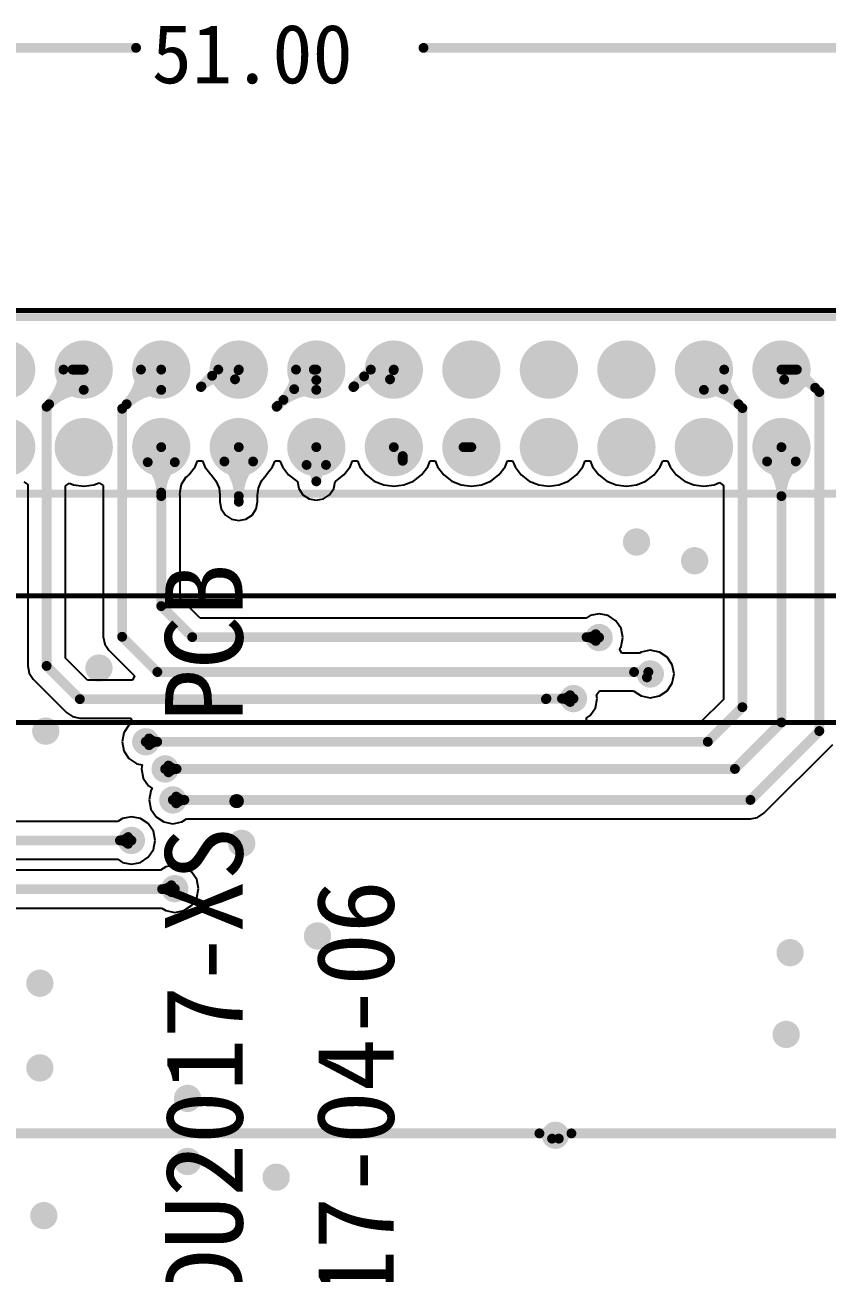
# Model space of a CAD drawing. Header units: inches. Extents: x 32166 to 66782, y 2386 to 7162.
# Drawn here: x 32857 to 33063.9, y 3490 to 3811.9 of the extents above; entities that cross this region are included whole.
import ezdxf

# ---------------------------------------------------------------- set-up
doc = ezdxf.new("R2010")
doc.units = ezdxf.units.IN
doc.header["$LTSCALE"] = 0.64311
doc.header["$MEASUREMENT"] = 0
doc.layers.get('0').update_dxf_attribs({"linetype": 'CONTINUOUS'})
for name, color, linetype in [('BOTTOMLAYER', 5, 'CONTINUOUS'), ('BOTTOMOVERLAY', 54, 'CONTINUOUS'), ('BOTTOMSOLDER', 6, 'CONTINUOUS'), ('KEEPOUTLAYER', 6, 'CONTINUOUS'), ('MIDLAYER1', 16, 'CONTINUOUS'), ('MIDLAYER2', 76, 'CONTINUOUS'), ('MULTILAYER', 9, 'CONTINUOUS'), ('TOPLAYER', 1, 'CONTINUOUS'), ('TOPOVERLAY', 2, 'CONTINUOUS'), ('TOPSOLDER', 216, 'CONTINUOUS')]:
    doc.layers.add(name, color=color, linetype=linetype)
doc.styles.get("Standard").update_dxf_attribs({"font": 'txt', "width": 0.8})

# ---------------------------------------------------------------- blocks, each defined once
blk = doc.blocks.new('H______19_2_2_0_3')
at = {"layer": 'BOTTOMLAYER', "const_width": 0.65}
for points in [[(-6.325, 1, 1), (-5.675, 1, 1)], [(-4.325, 1, 1), (-3.675, 1, 1)], [(-2.325, 1, 1), (-1.675, 1, 1)], [(-0.325, 1, 1), (0.325, 1, 1)], [(1.675, 1, 1), (2.325, 1, 1)], [(3.675, 1, 1), (4.325, 1, 1)], [(5.675, 1, 1), (6.325, 1, 1)], [(7.675, 1, 1), (8.325, 1, 1)], [(9.675, 1, 1), (10.325, 1, 1)], [(11.675, 1, 1), (12.325, 1, 1)], [(13.675, 1, 1), (14.325, 1, 1)], [(-6.325, -1, 1), (-5.675, -1, 1)], [(-4.325, -1, 1), (-3.675, -1, 1)], [(-2.325, -1, 1), (-1.675, -1, 1)], [(-0.325, -1, 1), (0.325, -1, 1)], [(1.675, -1, 1), (2.325, -1, 1)], [(3.675, -1, 1), (4.325, -1, 1)], [(5.675, -1, 1), (6.325, -1, 1)], [(7.675, -1, 1), (8.325, -1, 1)], [(9.675, -1, 1), (10.325, -1, 1)], [(11.675, -1, 1), (12.325, -1, 1)], [(13.675, -1, 1), (14.325, -1, 1)]]:
    blk.add_lwpolyline(points, format="xyb", close=True, dxfattribs=at)
at = {"layer": 'BOTTOMOVERLAY', "const_width": 0.2}
for points in [[(-19.2, 2.35), (19.325, 2.35)], [(-19.2, -2.2), (19.325, -2.2)]]:
    blk.add_lwpolyline(points, dxfattribs=at)
at = {"layer": 'BOTTOMSOLDER', "const_width": 0.752}
for points in [[(-6.376, 1, 1), (-5.624, 1, 1)], [(-4.376, 1, 1), (-3.624, 1, 1)], [(-2.376, 1, 1), (-1.624, 1, 1)], [(-0.376, 1, 1), (0.376, 1, 1)], [(1.624, 1, 1), (2.376, 1, 1)], [(3.624, 1, 1), (4.376, 1, 1)], [(5.624, 1, 1), (6.376, 1, 1)], [(7.624, 1, 1), (8.376, 1, 1)], [(9.624, 1, 1), (10.376, 1, 1)], [(11.624, 1, 1), (12.376, 1, 1)], [(13.624, 1, 1), (14.376, 1, 1)], [(-6.376, -1, 1), (-5.624, -1, 1)], [(-4.376, -1, 1), (-3.624, -1, 1)], [(-2.376, -1, 1), (-1.624, -1, 1)], [(-0.376, -1, 1), (0.376, -1, 1)], [(1.624, -1, 1), (2.376, -1, 1)], [(3.624, -1, 1), (4.376, -1, 1)], [(5.624, -1, 1), (6.376, -1, 1)], [(7.624, -1, 1), (8.376, -1, 1)], [(9.624, -1, 1), (10.376, -1, 1)], [(11.624, -1, 1), (12.376, -1, 1)], [(13.624, -1, 1), (14.376, -1, 1)]]:
    blk.add_lwpolyline(points, format="xyb", close=True, dxfattribs=at)
at = {"layer": 'MIDLAYER1', "const_width": 0.65}
for points in [[(-6.325, 1, 1), (-5.675, 1, 1)], [(-4.325, 1, 1), (-3.675, 1, 1)], [(-2.325, 1, 1), (-1.675, 1, 1)], [(-0.325, 1, 1), (0.325, 1, 1)], [(1.675, 1, 1), (2.325, 1, 1)], [(3.675, 1, 1), (4.325, 1, 1)], [(5.675, 1, 1), (6.325, 1, 1)], [(7.675, 1, 1), (8.325, 1, 1)], [(9.675, 1, 1), (10.325, 1, 1)], [(11.675, 1, 1), (12.325, 1, 1)], [(13.675, 1, 1), (14.325, 1, 1)], [(-6.325, -1, 1), (-5.675, -1, 1)], [(-4.325, -1, 1), (-3.675, -1, 1)], [(-2.325, -1, 1), (-1.675, -1, 1)], [(-0.325, -1, 1), (0.325, -1, 1)], [(1.675, -1, 1), (2.325, -1, 1)], [(3.675, -1, 1), (4.325, -1, 1)], [(5.675, -1, 1), (6.325, -1, 1)], [(7.675, -1, 1), (8.325, -1, 1)], [(9.675, -1, 1), (10.325, -1, 1)], [(11.675, -1, 1), (12.325, -1, 1)], [(13.675, -1, 1), (14.325, -1, 1)]]:
    blk.add_lwpolyline(points, format="xyb", close=True, dxfattribs=at)
at = {"layer": 'MIDLAYER2', "const_width": 0.65}
for points in [[(-6.325, 1, 1), (-5.675, 1, 1)], [(-4.325, 1, 1), (-3.675, 1, 1)], [(-2.325, 1, 1), (-1.675, 1, 1)], [(-0.325, 1, 1), (0.325, 1, 1)], [(1.675, 1, 1), (2.325, 1, 1)], [(3.675, 1, 1), (4.325, 1, 1)], [(5.675, 1, 1), (6.325, 1, 1)], [(7.675, 1, 1), (8.325, 1, 1)], [(9.675, 1, 1), (10.325, 1, 1)], [(11.675, 1, 1), (12.325, 1, 1)], [(13.675, 1, 1), (14.325, 1, 1)], [(-6.325, -1, 1), (-5.675, -1, 1)], [(-4.325, -1, 1), (-3.675, -1, 1)], [(-2.325, -1, 1), (-1.675, -1, 1)], [(-0.325, -1, 1), (0.325, -1, 1)], [(1.675, -1, 1), (2.325, -1, 1)], [(3.675, -1, 1), (4.325, -1, 1)], [(5.675, -1, 1), (6.325, -1, 1)], [(7.675, -1, 1), (8.325, -1, 1)], [(9.675, -1, 1), (10.325, -1, 1)], [(11.675, -1, 1), (12.325, -1, 1)], [(13.675, -1, 1), (14.325, -1, 1)]]:
    blk.add_lwpolyline(points, format="xyb", close=True, dxfattribs=at)
at = {"layer": 'MULTILAYER', "const_width": 0.65}
for points in [[(-6.325, 1, 1), (-5.675, 1, 1)], [(-4.325, 1, 1), (-3.675, 1, 1)], [(-2.325, 1, 1), (-1.675, 1, 1)], [(-0.325, 1, 1), (0.325, 1, 1)], [(1.675, 1, 1), (2.325, 1, 1)], [(3.675, 1, 1), (4.325, 1, 1)], [(5.675, 1, 1), (6.325, 1, 1)], [(7.675, 1, 1), (8.325, 1, 1)], [(9.675, 1, 1), (10.325, 1, 1)], [(11.675, 1, 1), (12.325, 1, 1)], [(13.675, 1, 1), (14.325, 1, 1)], [(-6.325, -1, 1), (-5.675, -1, 1)], [(-4.325, -1, 1), (-3.675, -1, 1)], [(-2.325, -1, 1), (-1.675, -1, 1)], [(-0.325, -1, 1), (0.325, -1, 1)], [(1.675, -1, 1), (2.325, -1, 1)], [(3.675, -1, 1), (4.325, -1, 1)], [(5.675, -1, 1), (6.325, -1, 1)], [(7.675, -1, 1), (8.325, -1, 1)], [(9.675, -1, 1), (10.325, -1, 1)], [(11.675, -1, 1), (12.325, -1, 1)], [(13.675, -1, 1), (14.325, -1, 1)]]:
    blk.add_lwpolyline(points, format="xyb", close=True, dxfattribs=at)
at = {"layer": 'TOPLAYER', "const_width": 0.65}
for points in [[(-6.325, 1, 1), (-5.675, 1, 1)], [(-4.325, 1, 1), (-3.675, 1, 1)], [(-2.325, 1, 1), (-1.675, 1, 1)], [(-0.325, 1, 1), (0.325, 1, 1)], [(1.675, 1, 1), (2.325, 1, 1)], [(3.675, 1, 1), (4.325, 1, 1)], [(5.675, 1, 1), (6.325, 1, 1)], [(7.675, 1, 1), (8.325, 1, 1)], [(9.675, 1, 1), (10.325, 1, 1)], [(11.675, 1, 1), (12.325, 1, 1)], [(13.675, 1, 1), (14.325, 1, 1)], [(-6.325, -1, 1), (-5.675, -1, 1)], [(-4.325, -1, 1), (-3.675, -1, 1)], [(-2.325, -1, 1), (-1.675, -1, 1)], [(-0.325, -1, 1), (0.325, -1, 1)], [(1.675, -1, 1), (2.325, -1, 1)], [(3.675, -1, 1), (4.325, -1, 1)], [(5.675, -1, 1), (6.325, -1, 1)], [(7.675, -1, 1), (8.325, -1, 1)], [(9.675, -1, 1), (10.325, -1, 1)], [(11.675, -1, 1), (12.325, -1, 1)], [(13.675, -1, 1), (14.325, -1, 1)]]:
    blk.add_lwpolyline(points, format="xyb", close=True, dxfattribs=at)
at = {"layer": 'TOPSOLDER', "const_width": 0.752}
for points in [[(-6.376, 1, 1), (-5.624, 1, 1)], [(-4.376, 1, 1), (-3.624, 1, 1)], [(-2.376, 1, 1), (-1.624, 1, 1)], [(-0.376, 1, 1), (0.376, 1, 1)], [(1.624, 1, 1), (2.376, 1, 1)], [(3.624, 1, 1), (4.376, 1, 1)], [(5.624, 1, 1), (6.376, 1, 1)], [(7.624, 1, 1), (8.376, 1, 1)], [(9.624, 1, 1), (10.376, 1, 1)], [(11.624, 1, 1), (12.376, 1, 1)], [(13.624, 1, 1), (14.376, 1, 1)], [(-6.376, -1, 1), (-5.624, -1, 1)], [(-4.376, -1, 1), (-3.624, -1, 1)], [(-2.376, -1, 1), (-1.624, -1, 1)], [(-0.376, -1, 1), (0.376, -1, 1)], [(1.624, -1, 1), (2.376, -1, 1)], [(3.624, -1, 1), (4.376, -1, 1)], [(5.624, -1, 1), (6.376, -1, 1)], [(7.624, -1, 1), (8.376, -1, 1)], [(9.624, -1, 1), (10.376, -1, 1)], [(11.624, -1, 1), (12.376, -1, 1)], [(13.624, -1, 1), (14.376, -1, 1)]]:
    blk.add_lwpolyline(points, format="xyb", close=True, dxfattribs=at)

msp = doc.modelspace()

# ---------------------------------------------------------------- linework, layer by layer
at = {"layer": 'KEEPOUTLAYER', "const_width": 1.28}
msp.add_lwpolyline([(32671.81, 3738.23), (33181.81, 3738.23)], dxfattribs=at)
at = {"layer": 'MIDLAYER1', "const_width": 2.5}
for points in [[(33013.53, 3678.51, 1), (33016.03, 3678.51, 1)], [(33028.52, 3673.68, 1), (33031.02, 3673.68, 1)], [(33003.88, 3653.87, 1), (33006.38, 3653.87, 1)], [(32874.85, 3645.99, 1), (32877.35, 3645.99, 1)], [(33017.09, 3644.47, 1), (33019.59, 3644.47, 1)], [(32997.28, 3638.12, 1), (32999.78, 3638.12, 1)], [(32861.13, 3629.74, 1), (32863.63, 3629.74, 1)], [(32886.92, 3626.98, 1), (32889.42, 3626.98, 1)], [(32891.92, 3619.98, 1), (32894.42, 3619.98, 1)], [(32893.92, 3611.98, 1), (32896.42, 3611.98, 1)], [(32883.23, 3601.54, 1), (32885.73, 3601.54, 1)], [(32911.68, 3600.78, 1), (32914.18, 3600.78, 1)], [(32894.41, 3589.1, 1), (32896.91, 3589.1, 1)], [(32931.24, 3576.91, 1), (32933.74, 3576.91, 1)], [(33053.16, 3572.59, 1), (33055.66, 3572.59, 1)], [(32859.61, 3564.71, 1), (32862.11, 3564.71, 1)], [(33052.14, 3551.51, 1), (33054.64, 3551.51, 1)], [(32859.61, 3542.87, 1), (32862.11, 3542.87, 1)], [(32897.71, 3535, 1), (32900.21, 3535, 1)], [(32992.6, 3525.5, 1), (32995.1, 3525.5, 1)], [(32897.71, 3518.74, 1), (32900.21, 3518.74, 1)], [(32920.57, 3514.68, 1), (32923.07, 3514.68, 1)], [(32860.62, 3504.77, 1), (32863.12, 3504.77, 1)]]:
    msp.add_lwpolyline(points, format="xyb", close=True, dxfattribs=at)
at = {"layer": 'MIDLAYER2', "const_width": 2.5}
for points in [[(33013.53, 3678.51, 1), (33016.03, 3678.51, 1)], [(33028.52, 3673.68, 1), (33031.02, 3673.68, 1)], [(33003.88, 3653.87, 1), (33006.38, 3653.87, 1)], [(32874.85, 3645.99, 1), (32877.35, 3645.99, 1)], [(33017.09, 3644.47, 1), (33019.59, 3644.47, 1)], [(32997.28, 3638.12, 1), (32999.78, 3638.12, 1)], [(32861.13, 3629.74, 1), (32863.63, 3629.74, 1)], [(32886.92, 3626.98, 1), (32889.42, 3626.98, 1)], [(32891.92, 3619.98, 1), (32894.42, 3619.98, 1)], [(32893.92, 3611.98, 1), (32896.42, 3611.98, 1)], [(32883.23, 3601.54, 1), (32885.73, 3601.54, 1)], [(32911.68, 3600.78, 1), (32914.18, 3600.78, 1)], [(32894.41, 3589.1, 1), (32896.91, 3589.1, 1)], [(32931.24, 3576.91, 1), (32933.74, 3576.91, 1)], [(33053.16, 3572.59, 1), (33055.66, 3572.59, 1)], [(32859.61, 3564.71, 1), (32862.11, 3564.71, 1)], [(33052.14, 3551.51, 1), (33054.64, 3551.51, 1)], [(32859.61, 3542.87, 1), (32862.11, 3542.87, 1)], [(32897.71, 3535, 1), (32900.21, 3535, 1)], [(32992.6, 3525.5, 1), (32995.1, 3525.5, 1)], [(32897.71, 3518.74, 1), (32900.21, 3518.74, 1)], [(32920.57, 3514.68, 1), (32923.07, 3514.68, 1)], [(32860.62, 3504.77, 1), (32863.12, 3504.77, 1)]]:
    msp.add_lwpolyline(points, format="xyb", close=True, dxfattribs=at)
at = {"layer": 'MULTILAYER', "const_width": 2.5}
for points in [[(33013.53, 3678.51, 1), (33016.03, 3678.51, 1)], [(33028.52, 3673.68, 1), (33031.02, 3673.68, 1)], [(33003.88, 3653.87, 1), (33006.38, 3653.87, 1)], [(32874.85, 3645.99, 1), (32877.35, 3645.99, 1)], [(33017.09, 3644.47, 1), (33019.59, 3644.47, 1)], [(32997.28, 3638.12, 1), (32999.78, 3638.12, 1)], [(32861.13, 3629.74, 1), (32863.63, 3629.74, 1)], [(32886.92, 3626.98, 1), (32889.42, 3626.98, 1)], [(32891.92, 3619.98, 1), (32894.42, 3619.98, 1)], [(32893.92, 3611.98, 1), (32896.42, 3611.98, 1)], [(32883.23, 3601.54, 1), (32885.73, 3601.54, 1)], [(32911.68, 3600.78, 1), (32914.18, 3600.78, 1)], [(32894.41, 3589.1, 1), (32896.91, 3589.1, 1)], [(32931.24, 3576.91, 1), (32933.74, 3576.91, 1)], [(33053.16, 3572.59, 1), (33055.66, 3572.59, 1)], [(32859.61, 3564.71, 1), (32862.11, 3564.71, 1)], [(33052.14, 3551.51, 1), (33054.64, 3551.51, 1)], [(32859.61, 3542.87, 1), (32862.11, 3542.87, 1)], [(32897.71, 3535, 1), (32900.21, 3535, 1)], [(32992.6, 3525.5, 1), (32995.1, 3525.5, 1)], [(32897.71, 3518.74, 1), (32900.21, 3518.74, 1)], [(32920.57, 3514.68, 1), (32923.07, 3514.68, 1)], [(32860.62, 3504.77, 1), (32863.12, 3504.77, 1)]]:
    msp.add_lwpolyline(points, format="xyb", close=True, dxfattribs=at)
at = {"layer": 'TOPLAYER'}
for p, q in [((32900.9, 3697.93), (32901.53, 3699.46)), ((32901.53, 3699.46), (32902.8, 3699.46)), ((32902.8, 3699.46), (32903.43, 3697.93)), ((32920.9, 3697.93), (32921.53, 3699.46)), ((32921.53, 3699.46), (32922.8, 3699.46)), ((32922.8, 3699.46), (32923.43, 3697.93)), ((32940.9, 3697.93), (32941.53, 3699.46)), ((32941.53, 3699.46), (32942.8, 3699.46)), ((32942.8, 3699.46), (32943.43, 3697.93)), ((32960.9, 3697.93), (32961.53, 3699.46)), ((32961.53, 3699.46), (32962.8, 3699.46)), ((32962.8, 3699.46), (32963.43, 3697.93)), ((32980.9, 3697.93), (32981.53, 3699.46)), ((32981.53, 3699.46), (32982.8, 3699.46)), ((32982.8, 3699.46), (32983.43, 3697.93)), ((33000.9, 3697.93), (33001.53, 3699.46)), ((33001.53, 3699.46), (33002.8, 3699.46)), ((33002.8, 3699.46), (33003.43, 3697.93)), ((33020.9, 3697.93), (33021.53, 3699.46)), ((33021.53, 3699.46), (33022.8, 3699.46)), ((33022.8, 3699.46), (33023.43, 3697.93)), ((32898.9, 3695.51), (32899.1, 3695.65)), ((32899.1, 3695.65), (32899.16, 3695.74)), ((32899.16, 3695.74), (32899.3, 3695.85)), ((32899.3, 3695.85), (32900.9, 3697.93)), ((32903.43, 3697.93), (32904.97, 3695.93)), ((32904.97, 3695.93), (32905.03, 3695.85)), ((32905.03, 3695.85), (32905.03, 3695.85)), ((32905.03, 3695.85), (32905.03, 3695.84)), ((32905.03, 3695.84), (32905.04, 3695.85)), ((32905.04, 3695.85), (32905.11, 3695.78)), ((32905.11, 3695.78), (32906.29, 3694.25)), ((32918.04, 3694.25), (32919.22, 3695.78)), ((32919.22, 3695.78), (32919.3, 3695.85)), ((32919.3, 3695.84), (32919.32, 3695.87)), ((32919.3, 3695.85), (32919.3, 3695.85)), ((32919.3, 3695.85), (32919.3, 3695.84)), ((32919.32, 3695.87), (32919.36, 3695.93)), ((32919.32, 3695.87), (32919.32, 3695.87)), ((32919.36, 3695.93), (32920.9, 3697.93)), ((32923.43, 3697.93), (32925.04, 3695.85)), ((32925.04, 3695.85), (32927.12, 3694.24)), ((32937.21, 3694.24), (32939.3, 3695.85)), ((32939.3, 3695.85), (32940.9, 3697.93)), ((32943.43, 3697.93), (32945.04, 3695.85)), ((32945.04, 3695.85), (32947.12, 3694.24)), ((32957.21, 3694.24), (32959.3, 3695.85)), ((32959.3, 3695.85), (32960.9, 3697.93)), ((32963.43, 3697.93), (32965.04, 3695.85)), ((32965.04, 3695.85), (32967.12, 3694.24)), ((32977.21, 3694.24), (32979.3, 3695.85)), ((32979.3, 3695.85), (32980.9, 3697.93)), ((32983.43, 3697.93), (32985.04, 3695.85)), ((32985.04, 3695.85), (32987.12, 3694.24)), ((32997.21, 3694.24), (32999.3, 3695.85)), ((32999.3, 3695.85), (33000.9, 3697.93)), ((33003.43, 3697.93), (33005.04, 3695.85)), ((33005.04, 3695.85), (33007.12, 3694.24)), ((33017.21, 3694.24), (33019.3, 3695.85)), ((33019.3, 3695.85), (33020.9, 3697.93)), ((33023.43, 3697.93), (33025.04, 3695.85)), ((33025.04, 3695.85), (33027.12, 3694.24)), ((32856.68, 3694.02), (32857.73, 3693.32)), ((32857.73, 3693.32), (32857.73, 3646.55)), ((32867.46, 3692.96), (32868.52, 3693.67)), ((32867.46, 3648.56), (32867.46, 3692.96)), ((32868.52, 3693.67), (32869.56, 3693.24)), ((32869.56, 3693.24), (32872.17, 3692.89)), ((32872.17, 3692.89), (32874.78, 3693.24)), ((32874.78, 3693.24), (32876.16, 3693.81)), ((32876.16, 3693.81), (32877.22, 3693.1)), ((32877.22, 3693.1), (32877.22, 3654.07)), ((32897.03, 3691.63), (32897.39, 3693.45)), ((32897.39, 3693.45), (32898.64, 3695.32)), ((32898.64, 3695.32), (32898.9, 3695.49)), ((32898.9, 3695.49), (32898.9, 3695.51)), ((32898.9, 3695.49), (32898.9, 3695.49)), ((32906.29, 3694.25), (32907.07, 3692.37)), ((32907.07, 3692.37), (32907.3, 3690.6)), ((32917.03, 3690.6), (32917.26, 3692.37)), ((32917.26, 3692.37), (32918.04, 3694.25)), ((32927.12, 3694.24), (32927.26, 3694.18)), ((32927.26, 3694.18), (32927.26, 3694.16)), ((32927.26, 3694.16), (32927.26, 3694.16)), ((32927.26, 3694.16), (32927.29, 3694.1)), ((32927.29, 3694.1), (32927.29, 3694.1)), ((32927.29, 3694.1), (32927.31, 3694.09)), ((32927.31, 3694.09), (32927.31, 3694.09)), ((32927.31, 3694.09), (32927.31, 3694.09)), ((32927.31, 3694.09), (32927.31, 3694.09)), ((32927.31, 3694.09), (32927.31, 3694.09)), ((32927.31, 3694.09), (32927.31, 3694.09)), ((32927.31, 3694.09), (32927.32, 3694.09)), ((32927.32, 3694.09), (32927.67, 3692.3)), ((32936.66, 3692.3), (32937.02, 3694.09)), ((32937.02, 3694.09), (32937.04, 3694.1)), ((32937.02, 3694.09), (32937.02, 3694.09)), ((32937.02, 3694.09), (32937.02, 3694.09)), ((32937.02, 3694.09), (32937.02, 3694.09)), ((32937.02, 3694.09), (32937.02, 3694.09)), ((32937.02, 3694.09), (32937.02, 3694.09)), ((32937.02, 3694.09), (32937.02, 3694.09)), ((32937.02, 3694.09), (32937.02, 3694.09)), ((32937.02, 3694.09), (32937.02, 3694.09)), ((32937.02, 3694.09), (32937.02, 3694.09)), ((32937.02, 3694.09), (32937.02, 3694.09)), ((32937.04, 3694.1), (32937.04, 3694.1)), ((32937.04, 3694.1), (32937.04, 3694.1)), ((32937.04, 3694.1), (32937.21, 3694.24)), ((32937.21, 3694.24), (32937.21, 3694.24)), ((32937.21, 3694.24), (32937.21, 3694.24)), ((32937.21, 3694.24), (32937.21, 3694.24)), ((32937.21, 3694.24), (32937.21, 3694.24)), ((32937.21, 3694.24), (32937.21, 3694.24)), ((32937.21, 3694.24), (32937.21, 3694.24)), ((32937.21, 3694.24), (32937.21, 3694.24)), ((32937.21, 3694.24), (32937.21, 3694.24)), ((32937.21, 3694.24), (32937.21, 3694.24)), ((32937.21, 3694.24), (32937.21, 3694.24)), ((32947.12, 3694.24), (32949.56, 3693.24)), ((32949.56, 3693.24), (32952.17, 3692.89)), ((32952.17, 3692.89), (32954.78, 3693.24)), ((32954.78, 3693.24), (32957.21, 3694.24)), ((32967.12, 3694.24), (32969.56, 3693.24)), ((32969.56, 3693.24), (32972.17, 3692.89)), ((32972.17, 3692.89), (32974.78, 3693.24)), ((32974.78, 3693.24), (32977.21, 3694.24)), ((32987.12, 3694.24), (32989.56, 3693.24)), ((32989.56, 3693.24), (32992.17, 3692.89)), ((32992.17, 3692.89), (32994.78, 3693.24)), ((32994.78, 3693.24), (32997.21, 3694.24)), ((33007.12, 3694.24), (33009.56, 3693.24)), ((33009.56, 3693.24), (33012.17, 3692.89)), ((33012.17, 3692.89), (33014.78, 3693.24)), ((33014.78, 3693.24), (33017.21, 3694.24)), ((33027.12, 3694.24), (33029.56, 3693.24)), ((33029.56, 3693.24), (33032.17, 3692.89)), ((33032.17, 3692.89), (33034.78, 3693.24)), ((33034.78, 3693.24), (33036.18, 3693.82)), ((33036.18, 3693.82), (33037.24, 3693.11)), ((33037.24, 3693.11), (33037.24, 3637.92)), ((32896.94, 3690.8), (32897.03, 3691.25)), ((32897.03, 3690.35), (32896.94, 3690.8)), ((32897.03, 3691.25), (32897.03, 3691.63)), ((32897.03, 3663.99), (32897.03, 3690.35)), ((32907.3, 3690.6), (32907.3, 3688.89)), ((32917.03, 3688.89), (32917.03, 3690.6)), ((32927.67, 3692.3), (32928.73, 3690.72)), ((32928.73, 3690.72), (32930.31, 3689.67)), ((32930.31, 3689.67), (32932.17, 3689.3)), ((32932.17, 3689.3), (32934.03, 3689.67)), ((32934.03, 3689.67), (32935.61, 3690.72)), ((32935.61, 3690.72), (32936.66, 3692.3)), ((32907.3, 3688.89), (32907.67, 3687.03)), ((32907.67, 3687.03), (32908.73, 3685.45)), ((32915.61, 3685.45), (32916.66, 3687.03)), ((32916.66, 3687.03), (32917.03, 3688.89)), ((32908.73, 3685.45), (32910.31, 3684.4)), ((32910.31, 3684.4), (32912.17, 3684.03)), ((32912.17, 3684.03), (32914.03, 3684.4)), ((32914.03, 3684.4), (32915.61, 3685.45)), ((32902.18, 3658.84), (32897.03, 3663.99)), ((33001.77, 3658.84), (32902.18, 3658.84)), ((33002.79, 3659.52), (33001.77, 3658.84)), ((33005.13, 3659.99), (33002.79, 3659.52)), ((33007.47, 3659.52), (33005.13, 3659.99)), ((33009.45, 3658.19), (33007.47, 3659.52)), ((33010.78, 3656.21), (33009.45, 3658.19)), ((32877.22, 3654.07), (32877.22, 3654.07)), ((32877.22, 3654.07), (32877.59, 3652.2)), ((33011.25, 3653.87), (33010.78, 3656.21)), ((33010.78, 3651.53), (33011.25, 3653.87)), ((32877.59, 3652.2), (32878.64, 3650.63)), ((32878.64, 3650.63), (32885.25, 3644.01)), ((33010.4, 3650.96), (33010.78, 3651.53)), ((33011, 3649.84), (33010.4, 3650.96)), ((33018.34, 3650.59), (33016, 3650.12)), ((33020.68, 3650.12), (33018.34, 3650.59)), ((32873.18, 3642.84), (32867.46, 3648.56)), ((33015.58, 3649.84), (33011, 3649.84)), ((33016, 3650.12), (33015.58, 3649.84)), ((33022.66, 3648.8), (33020.68, 3650.12)), ((33023.99, 3646.81), (33022.66, 3648.8)), ((32857.73, 3646.55), (32857.73, 3646.55)), ((32857.73, 3646.55), (32858.1, 3644.69)), ((32858.1, 3644.69), (32859.16, 3643.11)), ((33024.45, 3644.47), (33023.99, 3646.81)), ((33023.99, 3642.13), (33024.45, 3644.47)), ((32859.16, 3643.11), (32867.73, 3634.54)), ((32884.77, 3642.84), (32873.18, 3642.84)), ((32885.25, 3644.01), (32884.77, 3642.84)), ((33022.66, 3640.14), (33023.99, 3642.13)), ((33004.18, 3635.78), (33004.64, 3638.12)), ((33004.44, 3639.13), (33005.25, 3640.11)), ((33004.64, 3638.12), (33004.44, 3639.13)), ((33005.25, 3640.11), (33014.02, 3640.11)), ((33014.02, 3640.11), (33014.11, 3640.08)), ((33014.11, 3640.08), (33016, 3638.82)), ((33016, 3638.82), (33018.34, 3638.35)), ((33018.34, 3638.35), (33020.68, 3638.82)), ((33020.68, 3638.82), (33022.66, 3640.14)), ((33037.24, 3637.92), (33031.15, 3631.84)), ((32867.73, 3634.54), (32867.73, 3634.54)), ((32867.73, 3634.54), (32869.31, 3633.48)), ((33002.85, 3633.79), (33004.18, 3635.78)), ((32869.31, 3633.48), (32869.31, 3633.48)), ((32869.31, 3633.48), (32869.31, 3633.48)), ((32869.31, 3633.48), (32869.31, 3633.48)), ((32869.31, 3633.48), (32869.31, 3633.48)), ((32869.31, 3633.48), (32869.31, 3633.48)), ((32869.31, 3633.48), (32871.17, 3633.11)), ((32871.17, 3633.11), (32884.36, 3633.11)), ((32883.84, 3631.3), (32882.52, 3629.32)), ((32884.73, 3631.9), (32883.84, 3631.3)), ((32884.36, 3633.11), (32884.73, 3631.9)), ((33001.75, 3633.06), (33002.85, 3633.79)), ((33002.12, 3631.84), (33001.75, 3633.06)), ((33031.15, 3631.84), (33002.12, 3631.84)), ((32882.52, 3629.32), (32882.05, 3626.98)), ((32882.05, 3626.98), (32882.52, 3624.64)), ((33047.61, 3608.54), (33065.38, 3626.31)), ((32882.52, 3624.64), (32883.84, 3622.65)), ((32883.84, 3622.65), (32885.83, 3621.33)), ((32885.83, 3621.33), (32887.26, 3621.04)), ((32887.26, 3621.04), (32887.05, 3619.98)), ((32887.05, 3619.98), (32887.52, 3617.64)), ((32887.52, 3617.64), (32888.84, 3615.65)), ((32888.84, 3615.65), (32889.92, 3614.93)), ((32889.52, 3614.32), (32889.05, 3611.98)), ((32889.05, 3611.98), (32889.52, 3609.64)), ((32889.92, 3614.93), (32889.52, 3614.32)), ((32889.52, 3609.64), (32890.84, 3607.65)), ((32880.96, 3606.41), (32842.62, 3606.41)), ((32882.14, 3607.2), (32880.96, 3606.41)), ((32884.48, 3607.66), (32882.14, 3607.2)), ((32886.82, 3607.2), (32884.48, 3607.66)), ((32888.8, 3605.87), (32886.82, 3607.2)), ((32890.13, 3603.89), (32888.8, 3605.87)), ((32890.84, 3607.65), (32892.83, 3606.33)), ((32892.83, 3606.33), (32895.17, 3605.86)), ((32895.17, 3605.86), (32897.51, 3606.33)), ((32897.51, 3606.33), (32898.69, 3607.11)), ((32898.69, 3607.11), (33044.17, 3607.11)), ((33044.17, 3607.11), (33046.03, 3607.48)), ((33044.17, 3607.11), (33044.17, 3607.11)), ((33046.03, 3607.48), (33047.61, 3608.54)), ((32890.6, 3601.54), (32890.13, 3603.89)), ((32888.8, 3597.22), (32890.13, 3599.2)), ((32890.13, 3599.2), (32890.6, 3601.54)), ((32840.6, 3596.68), (32880.96, 3596.68)), ((32880.96, 3596.68), (32882.14, 3595.89)), ((32882.14, 3595.89), (32884.48, 3595.43)), ((32884.48, 3595.43), (32886.82, 3595.89)), ((32886.82, 3595.89), (32888.8, 3597.22)), ((32891.95, 3593.84), (32759.18, 3593.84)), ((32893.31, 3594.75), (32891.95, 3593.84)), ((32895.66, 3595.22), (32893.31, 3594.75)), ((32898, 3594.75), (32895.66, 3595.22)), ((32899.98, 3593.42), (32898, 3594.75)), ((32901.31, 3591.44), (32899.98, 3593.42)), ((32901.77, 3589.1), (32901.31, 3591.44)), ((32899.98, 3584.77), (32901.31, 3586.76)), ((32901.31, 3586.76), (32901.77, 3589.1)), ((32757.17, 3584.11), (32892.31, 3584.11)), ((32892.31, 3584.11), (32893.31, 3583.45)), ((32893.31, 3583.45), (32895.66, 3582.98)), ((32895.66, 3582.98), (32898, 3583.45)), ((32898, 3583.45), (32899.98, 3584.77))]:
    msp.add_line(p, q, dxfattribs=at)
at = {"layer": 'TOPLAYER', "const_width": 2.54}
for points in [[(32905.29, 3721.39, -0.296085), (32912.11, 3722.84)], [(32944.5, 3721.23, -0.296698), (32952.11, 3722.84)], [(32866.94, 3722.98, -0.198912), (32863.24, 3714.05)], [(32886.94, 3722.98, -0.198912), (32883.24, 3714.05)], [(32902.52, 3718.62, -0.296085), (32911.2, 3720.47)], [(32926.94, 3722.98, -0.198912), (32923.7, 3715.16)], [(32926.47, 3717.93, -0.198912), (32932.17, 3720.29)], [(32941.74, 3718.47, -0.296698), (32951.2, 3720.47)], [(33041.1, 3714.05, -0.198912), (33037.4, 3722.98)], [(33052.88, 3720.39, -0.270153), (33060.85, 3718.29)], [(32863.24, 3714.05, -0.198912), (32872.17, 3717.75)], [(32883.24, 3714.05, -0.198912), (32892.17, 3717.75)], [(32922.13, 3713.59, -0.198912), (32932.17, 3717.75)], [(33032.17, 3717.75, -0.198912), (33041.1, 3714.05)], [(32888.67, 3699.09, -0.212812), (32892.17, 3691.25)], [(32892.17, 3691.25, -0.212812), (32895.66, 3699.09)], [(32908.47, 3699.28, -0.198912), (32912.17, 3690.35)], [(32912.17, 3690.35, -0.198912), (32915.87, 3699.28)], [(32929.66, 3698.39, -0.27431), (32932.17, 3694.16)], [(32932.17, 3694.16, -0.27431), (32934.67, 3698.39)], [(33048.47, 3699.28, -0.198912), (33052.17, 3690.35)], [(33052.17, 3690.35, -0.198912), (33055.87, 3699.28)], [(33001.9, 3653.98, -0.198912), (33004.26, 3653)], [(33004.26, 3654.74, -0.198912), (33002.42, 3653.98)], [(33014.14, 3644.98, -0.198912), (33017.47, 3643.6)], [(32997.66, 3638.99, -0.198912), (32995.56, 3638.12)], [(32995.56, 3638.12, -0.198912), (32997.66, 3637.25)], [(32891.14, 3626.98, -0.198912), (32889.04, 3627.85)], [(32889.04, 3626.11, -0.198912), (32891.14, 3626.98)], [(32896.14, 3619.98, -0.198912), (32894.04, 3620.85)], [(32894.04, 3619.11, -0.198912), (32896.14, 3619.98)], [(32898.14, 3611.98, -0.198912), (32896.04, 3612.85)], [(32896.04, 3611.11, -0.198912), (32898.14, 3611.98)], [(32883.61, 3602.41, -0.198912), (32881.51, 3601.54)], [(32881.51, 3601.54, -0.198912), (32883.61, 3600.67)], [(32894.79, 3589.97, -0.198912), (32892.4, 3588.98)], [(32892.98, 3588.98, -0.198912), (32894.79, 3588.23)], [(32989.73, 3525.98, -0.198912), (32992.98, 3524.63)], [(32994.72, 3524.63, -0.198912), (32997.98, 3525.98)]]:
    msp.add_lwpolyline(points, format="xyb", dxfattribs=at)
for points in [[(32862.6, 3713.41), (32872.17, 3722.98)], [(32869.29, 3722.98), (32872.17, 3722.98)], [(32882.08, 3712.89), (32892.17, 3722.98)], [(32902.4, 3718.49), (32906.88, 3722.98)], [(32906.88, 3722.98), (32912.17, 3722.98)], [(32921.94, 3713.4), (32931.52, 3722.98)], [(32931.52, 3722.98), (32932.17, 3722.98)], [(32941.94, 3718.66), (32946.25, 3722.98)], [(32946.25, 3722.98), (32952.17, 3722.98)], [(33052.17, 3722.98), (33056.16, 3722.98)], [(33056.16, 3722.98), (33061.94, 3717.2)], [(33037.25, 3717.9), (33042.1, 3713.05)], [(33061.94, 3629.75), (33061.94, 3717.2)], [(32862.6, 3646.55), (32862.6, 3713.41)], [(32882.08, 3654.07), (32882.08, 3712.89)], [(33042.1, 3635.91), (33042.1, 3713.05)], [(32892.17, 3691.25), (32892.17, 3702.98)], [(32912.17, 3688.89), (32912.17, 3702.98)], [(32932.17, 3694.16), (32932.17, 3702.98)], [(32952.17, 3702.98), (32954.47, 3700.68)], [(32970.15, 3702.98), (32972.17, 3702.98)], [(33052.17, 3631.98), (33052.17, 3702.98)], [(32954.47, 3699.45), (32954.47, 3700.68)], [(32892.17, 3661.98), (32892.17, 3690.35)], [(32892.17, 3661.98), (32900.17, 3653.98)], [(32882.08, 3654.07), (32891.17, 3644.98)], [(32900.17, 3653.98), (33005.02, 3653.98)], [(33005.02, 3653.98), (33005.13, 3653.87)], [(32862.6, 3646.55), (32871.17, 3637.98)], [(32891.17, 3644.98), (33017.83, 3644.98)], [(32871.17, 3637.98), (32991.41, 3637.98)], [(32991.41, 3637.98), (32991.56, 3638.12)], [(32991.56, 3638.12), (32998.53, 3638.12)], [(33033.17, 3626.98), (33042.1, 3635.91)], [(33040.17, 3619.98), (33052.17, 3631.98)], [(32888.17, 3626.98), (33033.17, 3626.98)], [(33044.17, 3611.98), (33061.94, 3629.75)], [(32893.17, 3619.98), (33040.17, 3619.98)], [(32895.17, 3611.98), (33044.17, 3611.98)], [(32840.6, 3601.54), (32884.48, 3601.54)], [(32757.17, 3588.98), (32895.53, 3588.98)], [(32895.53, 3588.98), (32895.66, 3589.1)], [(32720.17, 3525.98), (33078.17, 3525.98)]]:
    msp.add_lwpolyline(points, dxfattribs=at)
at = {"layer": 'TOPLAYER'}
for points, const_width in [([(32866.3, 3722.98, 1), (32867.57, 3722.98, 1)], 1.27), ([(32868.65, 3722.98, 1), (32869.92, 3722.98, 1)], 1.27), ([(32871.53, 3722.98, 1), (32872.8, 3722.98, 1)], 1.27), ([(32871.53, 3722.98, 1), (32872.8, 3722.98, 1)], 1.27), ([(32886.3, 3722.98, 1), (32887.57, 3722.98, 1)], 1.27), ([(32891.53, 3722.98, 1), (32892.8, 3722.98, 1)], 1.27), ([(32904.65, 3721.39, 1), (32905.92, 3721.39, 1)], 1.27), ([(32906.25, 3722.98, 1), (32907.52, 3722.98, 1)], 1.27), ([(32906.25, 3722.98, 1), (32907.52, 3722.98, 1)], 1.27), ([(32910.57, 3720.47, 1), (32911.84, 3720.47, 1)], 1.27), ([(32911.48, 3722.84, 1), (32912.75, 3722.84, 1)], 1.27), ([(32911.53, 3722.98, 1), (32912.8, 3722.98, 1)], 1.27), ([(32926.3, 3722.98, 1), (32927.57, 3722.98, 1)], 1.27), ([(32930.88, 3722.98, 1), (32932.15, 3722.98, 1)], 1.27), ([(32930.88, 3722.98, 1), (32932.15, 3722.98, 1)], 1.27), ([(32931.53, 3722.98, 1), (32932.8, 3722.98, 1)], 1.27), ([(32931.53, 3720.29, 1), (32932.8, 3720.29, 1)], 1.27), ([(32943.87, 3721.23, 1), (32945.14, 3721.23, 1)], 1.27), ([(32945.62, 3722.98, 1), (32946.89, 3722.98, 1)], 1.27), ([(32945.62, 3722.98, 1), (32946.89, 3722.98, 1)], 1.27), ([(32950.56, 3720.47, 1), (32951.83, 3720.47, 1)], 1.27), ([(32951.48, 3722.84, 1), (32952.75, 3722.84, 1)], 1.27), ([(32951.53, 3722.98, 1), (32952.8, 3722.98, 1)], 1.27), ([(33036.76, 3722.98, 1), (33038.03, 3722.98, 1)], 1.27), ([(33051.53, 3722.98, 1), (33052.8, 3722.98, 1)], 1.27), ([(33052.25, 3720.39, 1), (33053.52, 3720.39, 1)], 1.27), ([(33055.52, 3722.98, 1), (33056.79, 3722.98, 1)], 1.27), ([(33055.52, 3722.98, 1), (33056.79, 3722.98, 1)], 1.27), ([(32871.53, 3717.75, 1), (32872.8, 3717.75, 1)], 1.27), ([(32891.53, 3717.75, 1), (32892.8, 3717.75, 1)], 1.27), ([(32901.76, 3718.49, 1), (32903.03, 3718.49, 1)], 1.27), ([(32901.89, 3718.62, 1), (32903.16, 3718.62, 1)], 1.27), ([(32925.83, 3717.93, 1), (32927.1, 3717.93, 1)], 1.27), ([(32931.53, 3717.75, 1), (32932.8, 3717.75, 1)], 1.27), ([(32941.1, 3718.47, 1), (32942.37, 3718.47, 1)], 1.27), ([(32941.3, 3718.66, 1), (32942.57, 3718.66, 1)], 1.27), ([(33031.53, 3717.75, 1), (33032.8, 3717.75, 1)], 1.27), ([(33036.61, 3717.9, 1), (33037.88, 3717.9, 1)], 1.27), ([(33060.22, 3718.29, 1), (33061.49, 3718.29, 1)], 1.27), ([(33061.3, 3717.2, 1), (33062.57, 3717.2, 1)], 1.27), ([(33061.3, 3717.2, 1), (33062.57, 3717.2, 1)], 1.27), ([(32862.6, 3714.05, 1), (32863.87, 3714.05, 1)], 1.27), ([(32862.6, 3714.05, 1), (32863.87, 3714.05, 1)], 1.27), ([(32882.6, 3714.05, 1), (32883.87, 3714.05, 1)], 1.27), ([(32882.6, 3714.05, 1), (32883.87, 3714.05, 1)], 1.27), ([(32921.5, 3713.59, 1), (32922.77, 3713.59, 1)], 1.27), ([(32923.06, 3715.16, 1), (32924.33, 3715.16, 1)], 1.27), ([(33040.46, 3714.05, 1), (33041.73, 3714.05, 1)], 1.27), ([(33040.46, 3714.05, 1), (33041.73, 3714.05, 1)], 1.27), ([(32861.96, 3713.41, 1), (32863.23, 3713.41, 1)], 1.27), ([(32861.96, 3713.41, 1), (32863.23, 3713.41, 1)], 1.27), ([(32881.44, 3712.89, 1), (32882.71, 3712.89, 1)], 1.27), ([(32881.44, 3712.89, 1), (32882.71, 3712.89, 1)], 1.27), ([(32921.3, 3713.4, 1), (32922.57, 3713.4, 1)], 1.27), ([(33041.46, 3713.05, 1), (33042.73, 3713.05, 1)], 1.27), ([(33041.46, 3713.05, 1), (33042.73, 3713.05, 1)], 1.27), ([(32891.53, 3702.98, 1), (32892.8, 3702.98, 1)], 1.27), ([(32911.53, 3702.98, 1), (32912.8, 3702.98, 1)], 1.27), ([(32931.53, 3702.98, 1), (32932.8, 3702.98, 1)], 1.27), ([(32951.53, 3702.98, 1), (32952.8, 3702.98, 1)], 1.27), ([(32969.52, 3702.98, 1), (32970.79, 3702.98, 1)], 1.27), ([(32971.53, 3702.98, 1), (32972.8, 3702.98, 1)], 1.27), ([(33051.53, 3702.98, 1), (33052.8, 3702.98, 1)], 1.27), ([(32888.04, 3699.09, 1), (32889.31, 3699.09, 1)], 1.27), ([(32895.03, 3699.09, 1), (32896.3, 3699.09, 1)], 1.27), ([(32907.83, 3699.28, 1), (32909.1, 3699.28, 1)], 1.27), ([(32915.23, 3699.28, 1), (32916.5, 3699.28, 1)], 1.27), ([(32929.03, 3698.39, 1), (32930.3, 3698.39, 1)], 1.27), ([(32934.04, 3698.39, 1), (32935.31, 3698.39, 1)], 1.27), ([(32953.83, 3700.68, 1), (32955.1, 3700.68, 1)], 1.27), ([(32953.83, 3700.68, 1), (32955.1, 3700.68, 1)], 1.27), ([(32953.83, 3699.45, 1), (32955.1, 3699.45, 1)], 1.27), ([(33047.83, 3699.28, 1), (33049.1, 3699.28, 1)], 1.27), ([(33055.23, 3699.28, 1), (33056.5, 3699.28, 1)], 1.27), ([(32891.53, 3691.25, 1), (32892.8, 3691.25, 1)], 1.27), ([(32891.53, 3691.25, 1), (32892.8, 3691.25, 1)], 1.27), ([(32891.53, 3691.25, 1), (32892.8, 3691.25, 1)], 1.27), ([(32931.53, 3694.16, 1), (32932.8, 3694.16, 1)], 1.27), ([(32931.53, 3694.16, 1), (32932.8, 3694.16, 1)], 1.27), ([(32931.53, 3694.16, 1), (32932.8, 3694.16, 1)], 1.27), ([(32891.53, 3690.35, 1), (32892.8, 3690.35, 1)], 1.27), ([(32911.53, 3690.35, 1), (32912.8, 3690.35, 1)], 1.27), ([(32911.53, 3690.35, 1), (32912.8, 3690.35, 1)], 1.27), ([(32911.53, 3688.89, 1), (32912.8, 3688.89, 1)], 1.27), ([(33051.53, 3690.35, 1), (33052.8, 3690.35, 1)], 1.27), ([(33051.53, 3690.35, 1), (33052.8, 3690.35, 1)], 1.27), ([(33013.53, 3678.51, 1), (33016.03, 3678.51, 1)], 2.5), ([(33028.52, 3673.68, 1), (33031.02, 3673.68, 1)], 2.5), ([(32891.53, 3661.98, 1), (32892.8, 3661.98, 1)], 1.27), ([(32891.53, 3661.98, 1), (32892.8, 3661.98, 1)], 1.27), ([(32881.44, 3654.07, 1), (32882.71, 3654.07, 1)], 1.27), ([(32881.44, 3654.07, 1), (32882.71, 3654.07, 1)], 1.27), ([(32899.53, 3653.98, 1), (32900.8, 3653.98, 1)], 1.27), ([(32899.53, 3653.98, 1), (32900.8, 3653.98, 1)], 1.27), ([(33001.26, 3653.98, 1), (33002.53, 3653.98, 1)], 1.27), ([(33001.79, 3653.98, 1), (33003.06, 3653.98, 1)], 1.27), ([(33003.88, 3653.87, 1), (33006.38, 3653.87, 1)], 2.5), ([(33003.62, 3654.74, 1), (33004.89, 3654.74, 1)], 1.27), ([(33003.62, 3653, 1), (33004.89, 3653, 1)], 1.27), ([(33004.38, 3653.98, 1), (33005.65, 3653.98, 1)], 1.27), ([(33004.38, 3653.98, 1), (33005.65, 3653.98, 1)], 1.27), ([(33004.49, 3653.87, 1), (33005.76, 3653.87, 1)], 1.27), ([(32861.96, 3646.55, 1), (32863.23, 3646.55, 1)], 1.27), ([(32861.96, 3646.55, 1), (32863.23, 3646.55, 1)], 1.27), ([(32874.85, 3645.99, 1), (32877.35, 3645.99, 1)], 2.5), ([(32890.53, 3644.98, 1), (32891.8, 3644.98, 1)], 1.27), ([(32890.53, 3644.98, 1), (32891.8, 3644.98, 1)], 1.27), ([(33013.51, 3644.98, 1), (33014.78, 3644.98, 1)], 1.27), ([(33017.09, 3644.47, 1), (33019.59, 3644.47, 1)], 2.5), ([(33016.83, 3643.6, 1), (33018.1, 3643.6, 1)], 1.27), ([(33017.19, 3644.98, 1), (33018.46, 3644.98, 1)], 1.27), ([(32870.53, 3637.98, 1), (32871.8, 3637.98, 1)], 1.27), ([(32870.53, 3637.98, 1), (32871.8, 3637.98, 1)], 1.27), ([(32990.78, 3637.98, 1), (32992.05, 3637.98, 1)], 1.27), ([(32990.78, 3637.98, 1), (32992.05, 3637.98, 1)], 1.27), ([(32990.92, 3638.12, 1), (32992.19, 3638.12, 1)], 1.27), ([(32990.92, 3638.12, 1), (32992.19, 3638.12, 1)], 1.27), ([(32994.92, 3638.12, 1), (32996.19, 3638.12, 1)], 1.27), ([(32994.92, 3638.12, 1), (32996.19, 3638.12, 1)], 1.27), ([(32997.28, 3638.12, 1), (32999.78, 3638.12, 1)], 2.5), ([(32997.02, 3638.99, 1), (32998.29, 3638.99, 1)], 1.27), ([(32997.02, 3637.25, 1), (32998.29, 3637.25, 1)], 1.27), ([(32997.89, 3638.12, 1), (32999.16, 3638.12, 1)], 1.27), ([(33041.46, 3635.91, 1), (33042.73, 3635.91, 1)], 1.27), ([(33041.46, 3635.91, 1), (33042.73, 3635.91, 1)], 1.27), ([(32861.13, 3629.74, 1), (32863.63, 3629.74, 1)], 2.5), ([(33051.53, 3631.98, 1), (33052.8, 3631.98, 1)], 1.27), ([(33051.53, 3631.98, 1), (33052.8, 3631.98, 1)], 1.27), ([(32886.92, 3626.98, 1), (32889.42, 3626.98, 1)], 2.5), ([(32887.53, 3626.98, 1), (32888.8, 3626.98, 1)], 1.27), ([(32888.4, 3627.85, 1), (32889.67, 3627.85, 1)], 1.27), ([(32890.5, 3626.98, 1), (32891.77, 3626.98, 1)], 1.27), ([(32890.5, 3626.98, 1), (32891.77, 3626.98, 1)], 1.27), ([(33032.53, 3626.98, 1), (33033.8, 3626.98, 1)], 1.27), ([(33032.53, 3626.98, 1), (33033.8, 3626.98, 1)], 1.27), ([(33061.3, 3629.75, 1), (33062.57, 3629.75, 1)], 1.27), ([(33061.3, 3629.75, 1), (33062.57, 3629.75, 1)], 1.27), ([(32888.4, 3626.11, 1), (32889.67, 3626.11, 1)], 1.27), ([(32891.92, 3619.98, 1), (32894.42, 3619.98, 1)], 2.5), ([(32893.4, 3620.85, 1), (32894.67, 3620.85, 1)], 1.27), ([(32892.53, 3619.98, 1), (32893.8, 3619.98, 1)], 1.27), ([(32893.4, 3619.11, 1), (32894.67, 3619.11, 1)], 1.27), ([(32895.5, 3619.98, 1), (32896.77, 3619.98, 1)], 1.27), ([(32895.5, 3619.98, 1), (32896.77, 3619.98, 1)], 1.27), ([(33039.53, 3619.98, 1), (33040.8, 3619.98, 1)], 1.27), ([(33039.53, 3619.98, 1), (33040.8, 3619.98, 1)], 1.27), ([(32893.92, 3611.98, 1), (32896.42, 3611.98, 1)], 2.5), ([(32894.53, 3611.98, 1), (32895.8, 3611.98, 1)], 1.27), ([(32895.4, 3612.85, 1), (32896.67, 3612.85, 1)], 1.27), ([(32895.4, 3611.11, 1), (32896.67, 3611.11, 1)], 1.27), ([(32897.5, 3611.98, 1), (32898.77, 3611.98, 1)], 1.27), ([(32897.5, 3611.98, 1), (32898.77, 3611.98, 1)], 1.27), ([(33043.53, 3611.98, 1), (33044.8, 3611.98, 1)], 1.27), ([(33043.53, 3611.98, 1), (33044.8, 3611.98, 1)], 1.27), ([(32880.87, 3601.54, 1), (32882.14, 3601.54, 1)], 1.27), ([(32880.87, 3601.54, 1), (32882.14, 3601.54, 1)], 1.27), ([(32883.23, 3601.54, 1), (32885.73, 3601.54, 1)], 2.5), ([(32882.97, 3602.41, 1), (32884.24, 3602.41, 1)], 1.27), ([(32883.84, 3601.54, 1), (32885.11, 3601.54, 1)], 1.27), ([(32911.68, 3600.78, 1), (32914.18, 3600.78, 1)], 2.5), ([(32882.97, 3600.67, 1), (32884.24, 3600.67, 1)], 1.27), ([(32891.76, 3588.98, 1), (32893.03, 3588.98, 1)], 1.27), ([(32892.34, 3588.98, 1), (32893.61, 3588.98, 1)], 1.27), ([(32894.41, 3589.1, 1), (32896.91, 3589.1, 1)], 2.5), ([(32894.15, 3589.97, 1), (32895.42, 3589.97, 1)], 1.27), ([(32894.15, 3588.23, 1), (32895.42, 3588.23, 1)], 1.27), ([(32894.9, 3588.98, 1), (32896.17, 3588.98, 1)], 1.27), ([(32894.9, 3588.98, 1), (32896.17, 3588.98, 1)], 1.27), ([(32895.02, 3589.1, 1), (32896.29, 3589.1, 1)], 1.27), ([(32931.24, 3576.91, 1), (32933.74, 3576.91, 1)], 2.5), ([(33053.16, 3572.59, 1), (33055.66, 3572.59, 1)], 2.5), ([(32859.61, 3564.71, 1), (32862.11, 3564.71, 1)], 2.5), ([(33052.14, 3551.51, 1), (33054.64, 3551.51, 1)], 2.5), ([(32859.61, 3542.87, 1), (32862.11, 3542.87, 1)], 2.5), ([(32897.71, 3535, 1), (32900.21, 3535, 1)], 2.5), ([(32989.09, 3525.98, 1), (32990.36, 3525.98, 1)], 1.27), ([(32992.6, 3525.5, 1), (32995.1, 3525.5, 1)], 2.5), ([(32992.35, 3524.63, 1), (32993.62, 3524.63, 1)], 1.27), ([(32994.09, 3524.63, 1), (32995.36, 3524.63, 1)], 1.27), ([(32997.35, 3525.98, 1), (32998.62, 3525.98, 1)], 1.27), ([(32897.71, 3518.74, 1), (32900.21, 3518.74, 1)], 2.5), ([(32920.57, 3514.68, 1), (32923.07, 3514.68, 1)], 2.5), ([(32860.62, 3504.77, 1), (32863.12, 3504.77, 1)], 2.5)]:
    msp.add_lwpolyline(points, format="xyb", close=True, dxfattribs=dict(at, const_width=const_width))
at = {"layer": 'TOPOVERLAY'}
for points, const_width in [([(32671.81, 3805.96), (32885.67, 3805.96)], 2.54), ([(32959.82, 3805.96), (33181.81, 3805.96)], 2.54), ([(32713.81, 3664.66), (33141.01, 3664.66)], 1.28), ([(32743.81, 3631.96), (33111.01, 3631.96)], 1.28)]:
    msp.add_lwpolyline(points, dxfattribs=dict(at, const_width=const_width))
at = {"layer": 'TOPOVERLAY', "const_width": 1.27}
for points in [[(32885.04, 3805.96, 1), (32886.31, 3805.96, 1)], [(32959.18, 3805.96, 1), (32960.45, 3805.96, 1)]]:
    msp.add_lwpolyline(points, format="xyb", close=True, dxfattribs=at)
at = {"layer": 'TOPSOLDER', "const_width": 3.52}
for points in [[(33013.02, 3678.51, 1), (33016.54, 3678.51, 1)], [(33028.01, 3673.68, 1), (33031.53, 3673.68, 1)], [(33003.37, 3653.87, 1), (33006.89, 3653.87, 1)], [(32874.34, 3645.99, 1), (32877.86, 3645.99, 1)], [(33016.58, 3644.47, 1), (33020.1, 3644.47, 1)], [(32996.77, 3638.12, 1), (33000.28, 3638.12, 1)], [(32860.62, 3629.74, 1), (32864.14, 3629.74, 1)], [(32886.41, 3626.98, 1), (32889.93, 3626.98, 1)], [(32891.41, 3619.98, 1), (32894.93, 3619.98, 1)], [(32893.41, 3611.98, 1), (32896.93, 3611.98, 1)], [(32882.72, 3601.54, 1), (32886.24, 3601.54, 1)], [(32911.17, 3600.78, 1), (32914.69, 3600.78, 1)], [(32893.9, 3589.1, 1), (32897.41, 3589.1, 1)], [(32930.73, 3576.91, 1), (32934.24, 3576.91, 1)], [(33052.65, 3572.59, 1), (33056.16, 3572.59, 1)], [(32859.1, 3564.71, 1), (32862.62, 3564.71, 1)], [(33051.63, 3551.51, 1), (33055.15, 3551.51, 1)], [(32859.1, 3542.87, 1), (32862.62, 3542.87, 1)], [(32897.2, 3535, 1), (32900.72, 3535, 1)], [(32992.1, 3525.5, 1), (32995.61, 3525.5, 1)], [(32897.2, 3518.74, 1), (32900.72, 3518.74, 1)], [(32920.06, 3514.68, 1), (32923.58, 3514.68, 1)], [(32860.12, 3504.77, 1), (32863.63, 3504.77, 1)]]:
    msp.add_lwpolyline(points, format="xyb", close=True, dxfattribs=at)

# ---------------------------------------------------------------- block references
at = {"xscale": 10, "yscale": 10, "zscale": 10}
msp.add_blockref('H______19_2_2_0_3', (32912.17, 3712.98), dxfattribs=at)

# ---------------------------------------------------------------- texts
at = {"layer": 'TOPOVERLAY'}
msp.add_text('51.00', height=15.24, dxfattribs=at).set_placement((32889.73, 3796.82))
for s, p in [('MODEL :MPDU2017-XS. PCB', (32913.17, 3359.98)), ('DATE : 2017-04-06', (32952.17, 3359.98))]:
    msp.add_text(s, height=20, rotation=90, dxfattribs=at).set_placement(p)

doc.saveas('drawing.dxf')
